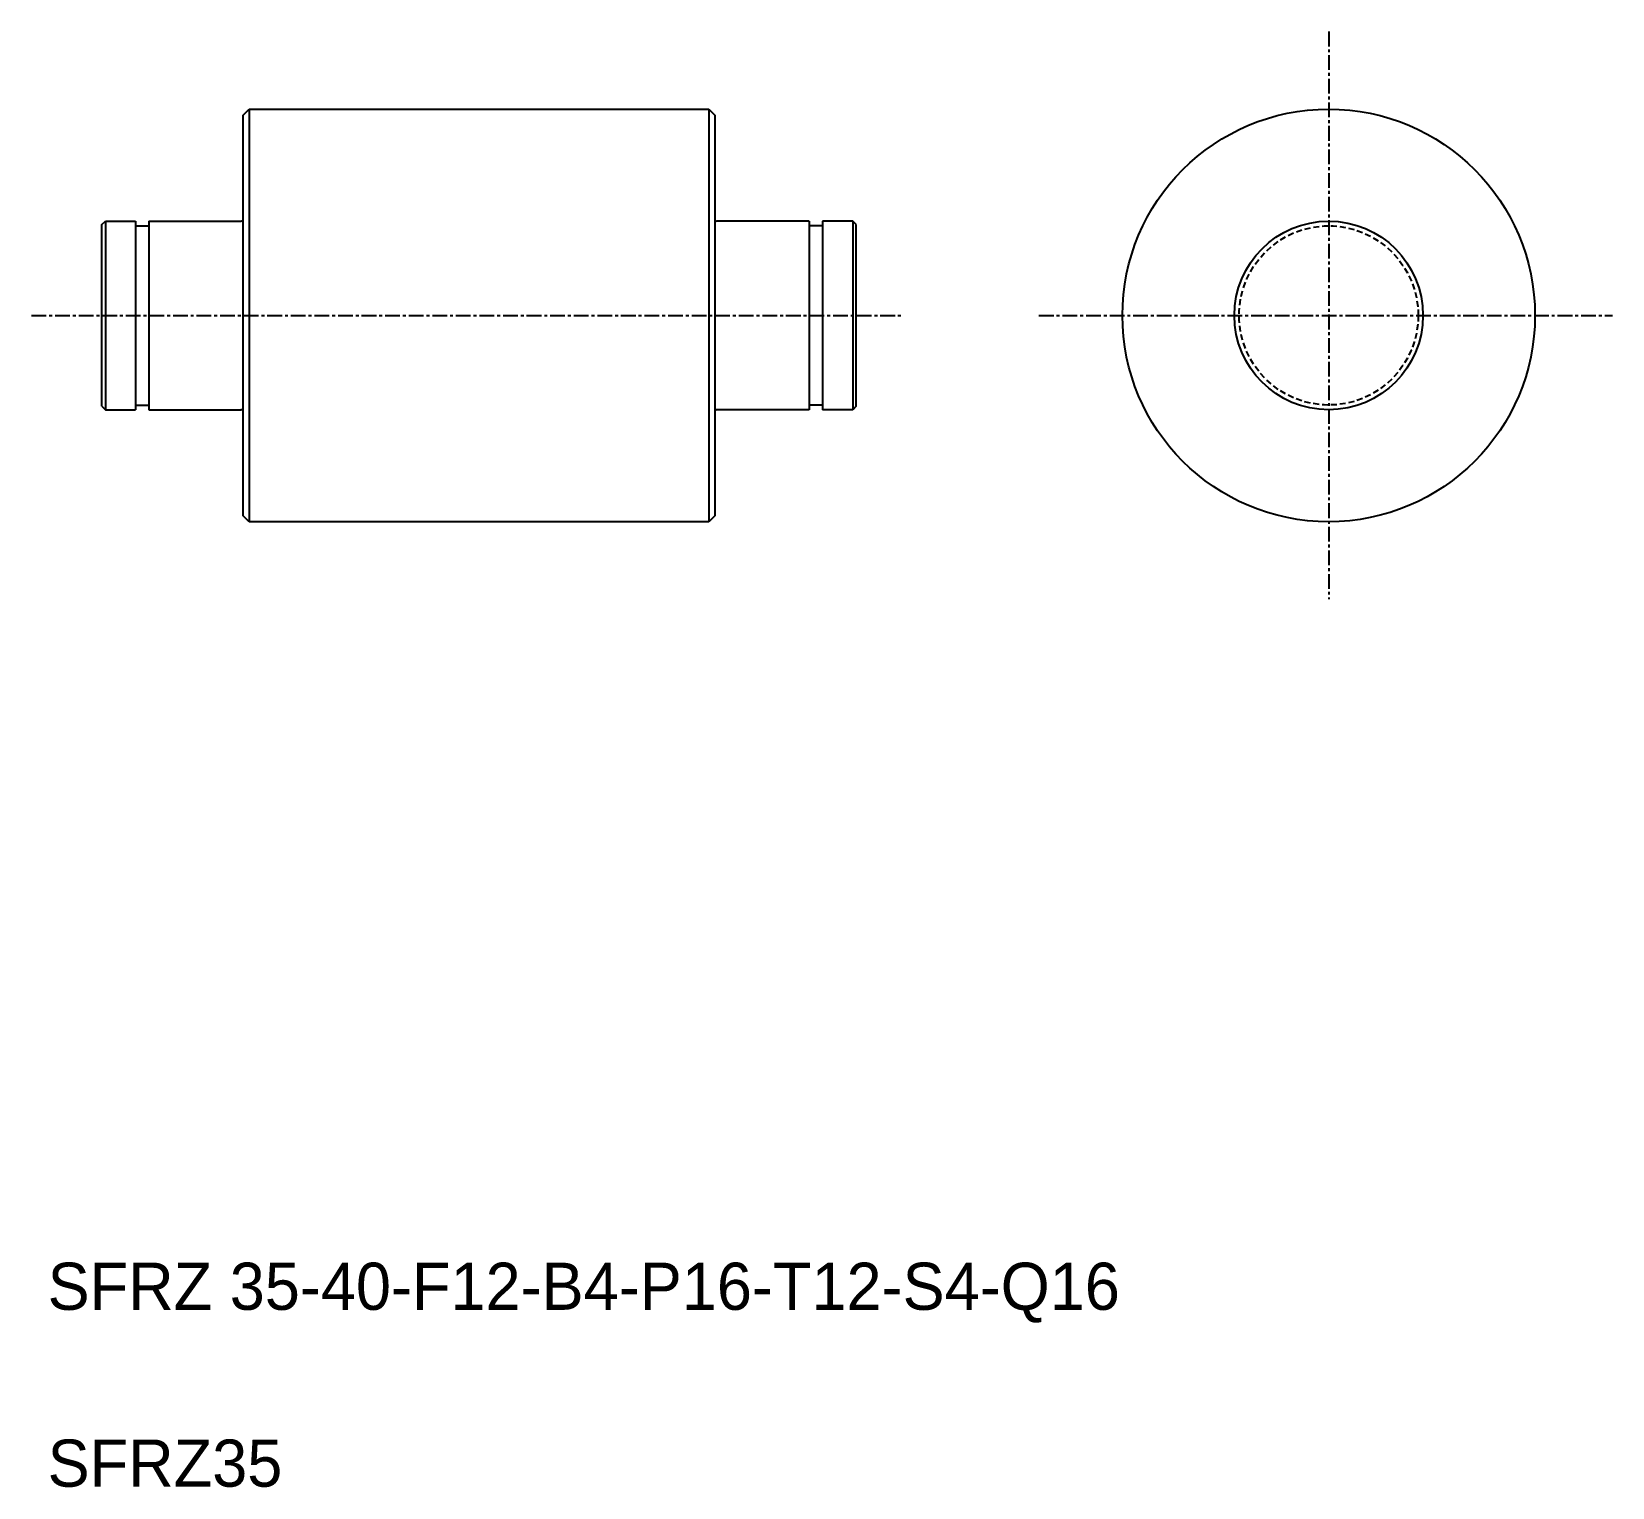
# Model space of a CAD drawing. Extents: x 47 to 181, y 73 to 196.
import ezdxf

# ---------------------------------------------------------------- set-up
doc = ezdxf.new("R2010")
doc.units = 0
doc.linetypes.add('CENTER', pattern=[2, 1.25, -0.25, 0.25, -0.25])
doc.linetypes.add('DASHED', pattern=[0.75, 0.5, -0.25])
doc.layers.get('0').update_dxf_attribs({"linetype": 'CONTINUOUS'})
doc.layers.add('CENTER', color=1, linetype='CENTER')

msp = doc.modelspace()

# ---------------------------------------------------------------- linework, layer by layer
at = {"color": 7, "linetype": 'CONTINUOUS'}
for p, q in [((64.88, 189.38), (65.38, 189.88)), ((64.88, 155.38), (64.88, 189.38)), ((65.38, 189.88), (104.38, 189.88)), ((65.38, 189.88), (65.38, 154.88)), ((104.38, 189.88), (104.38, 154.88)), ((104.38, 189.88), (104.88, 189.38)), ((104.88, 189.38), (104.88, 155.38)), ((65.38, 181.13), (65.38, 181.14)), ((52.88, 180.08), (53.18, 180.38)), ((52.88, 164.68), (52.88, 180.08)), ((53.18, 180.38), (53.18, 164.38)), ((53.18, 180.38), (55.73, 180.38)), ((55.73, 180.38), (55.73, 164.38)), ((55.73, 179.98), (56.88, 179.98)), ((56.88, 180.38), (56.88, 164.38)), ((56.88, 180.38), (64.68, 180.38)), ((112.88, 180.38), (105.08, 180.38)), ((112.88, 180.38), (112.88, 164.38)), ((114.03, 179.98), (112.88, 179.98)), ((114.03, 180.38), (114.03, 164.38)), ((116.58, 180.38), (114.03, 180.38)), ((116.58, 180.38), (116.58, 164.38)), ((116.88, 180.08), (116.58, 180.38)), ((116.88, 164.68), (116.88, 180.08)), ((65.38, 172.38), (65.38, 172.38)), ((52.88, 164.68), (53.18, 164.38)), ((53.18, 164.38), (55.73, 164.38)), ((55.73, 164.78), (56.88, 164.78)), ((56.88, 164.38), (64.68, 164.38)), ((112.88, 164.38), (105.08, 164.38)), ((114.03, 164.78), (112.88, 164.78)), ((116.58, 164.38), (114.03, 164.38)), ((116.88, 164.68), (116.58, 164.38)), ((65.38, 154.88), (64.88, 155.38)), ((104.38, 154.88), (65.38, 154.88)), ((104.88, 155.38), (104.38, 154.88))]:
    msp.add_line(p, q, dxfattribs=at)
for radius in [17.5, 17.5, 8]:
    msp.add_circle((156.96, 172.38), radius, dxfattribs=at)
at = {"color": 3, "linetype": 'DASHED'}
msp.add_circle((156.96, 172.38), 7.6, dxfattribs=at)
at = {"color": 7, "linetype": 'CONTINUOUS'}
for centre, start, end in [((64.68, 180.58), 270, 0), ((105.08, 180.58), 180, 270), ((64.68, 164.18), 0, 90), ((105.08, 164.18), 90, 180)]:
    msp.add_arc(centre, 0.2, start, end, dxfattribs=at)
at = {"layer": 'CENTER', "color": 1, "linetype": 'CENTER'}
for p, q in [((156.96, 196.45), (156.96, 148.32)), ((46.92, 172.38), (120.8, 172.38)), ((132.38, 172.38), (181.03, 172.38))]:
    msp.add_line(p, q, dxfattribs=at)

# ---------------------------------------------------------------- texts
at = {"color": 7, "linetype": 'CONTINUOUS'}
for s, p in [('SFRZ 35-40-F12-B4-P16-T12-S4-Q16', (48.28, 88.04)), ('SFRZ35', (48.28, 73.04))]:
    msp.add_text(s, height=4, dxfattribs=at).set_placement(p)

doc.saveas('drawing.dxf')
